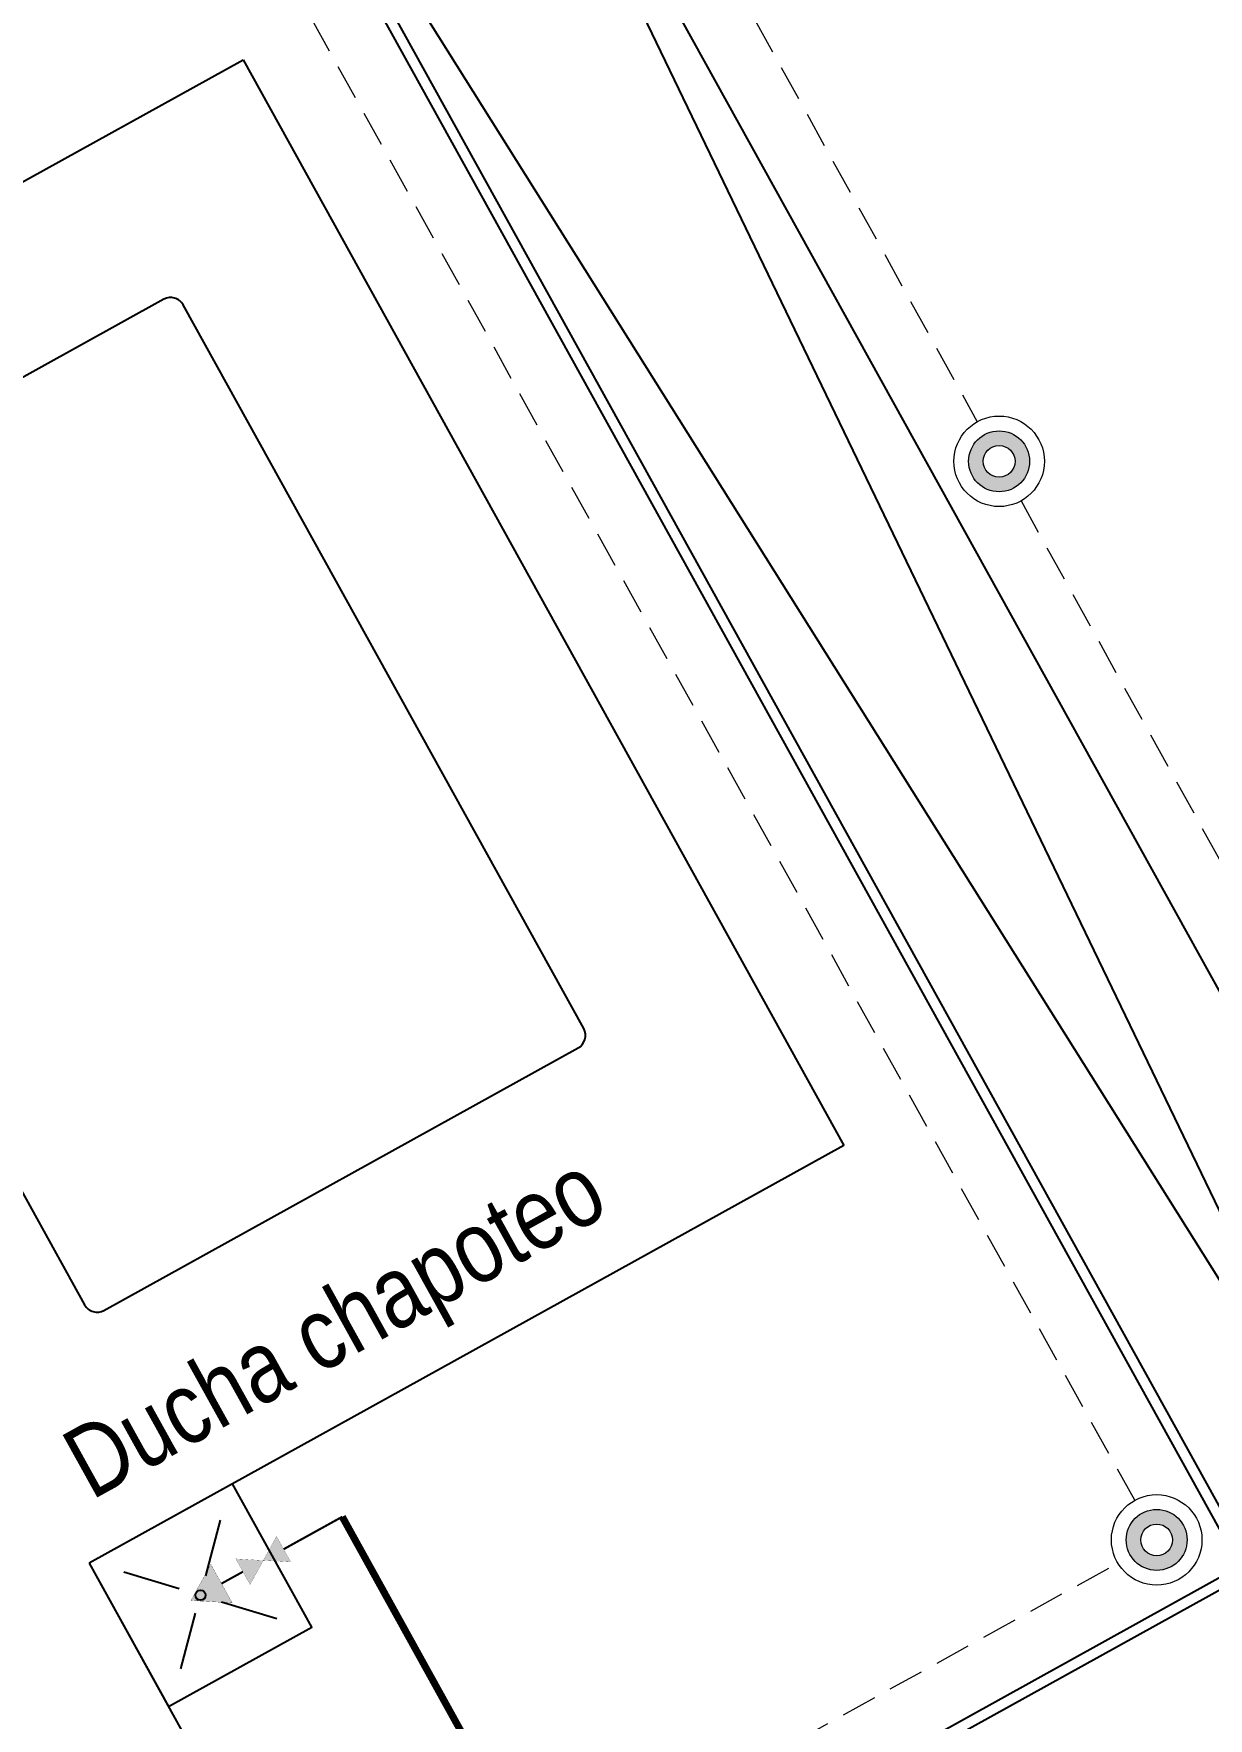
# Model space of a CAD drawing. Header units: millimetres. Extents: x 441156 to 441876, y 4514765 to 4515211.
# Drawn here: x 441530.34 to 441538.58, y 4514815.75 to 4514827.56 of the extents above; entities that cross this region are included whole.
import ezdxf

# ---------------------------------------------------------------- set-up
doc = ezdxf.new("R2010")
doc.units = ezdxf.units.MM
for name, pattern in [('CONTINUA', [0]), ('DASHED', [0.75, 0.5, -0.25]), ('HIDDEN', [0.375, 0.25, -0.125])]:
    doc.linetypes.add(name, pattern=pattern)
for name, color, linetype in [('01_piscinas', 254, 'Continuous'), ('INGIN ELECTRICIDAD ALUMBRADO', 120, 'HIDDEN'), ('INGIN FONTANERIA AGUA FRIA', 150, 'Continuous')]:
    doc.layers.add(name, color=color, linetype=linetype)
doc.layers.add('G-ANNO-TEXT', color=7, linetype='Continuous', lineweight=9)
doc.styles.add('Arial Narrow', font='ARIALN.TTF', dxfattribs={"height": 0.25})

msp = doc.modelspace()

# ---------------------------------------------------------------- hatches: boundary and pattern name
at = {"layer": 'INGIN ELECTRICIDAD ALUMBRADO', "linetype": 'CONTINUA', "lineweight": 13}
h = msp.add_hatch(color=86, dxfattribs=at)
h.dxf.hatch_style = 1
edge = h.paths.add_edge_path()
edge.add_arc((441537.11305945, 4514824.56584257), 0.11124836, 0, 360)
edge = h.paths.add_edge_path()
edge.add_arc((441537.11305945, 4514824.56584257), 0.21369962, 0, 180)
edge.add_arc((441537.11305945, 4514824.56584257), 0.21369962, 180, 360)
h = msp.add_hatch(color=86, dxfattribs=at)
h.dxf.hatch_style = 1
edge = h.paths.add_edge_path()
edge.add_arc((441538.21765405, 4514817.00291386), 0.11124836, 0.000000097, 360.000000097)
edge = h.paths.add_edge_path()
edge.add_arc((441538.21765405, 4514817.00291386), 0.21369962, 0.000000097, 180.000000097)
edge.add_arc((441538.21765405, 4514817.00291386), 0.21369962, 180.000000097, 360.000000097)
at = {"layer": 'INGIN FONTANERIA AGUA FRIA'}
h = msp.add_hatch(color=256, dxfattribs=at)
h.dxf.hatch_style = 1
h.paths.add_polyline_path([(441532.04658031, 4514817.0279229), (441532.14641155, 4514816.84754225), (441531.95386833, 4514816.85848505)])
h = msp.add_hatch(color=256, dxfattribs=at)
h.dxf.hatch_style = 1
h.paths.add_polyline_path([(441531.58571238, 4514816.83176464), (441531.73545923, 4514816.56119367), (441531.4466444, 4514816.57760787)])
h = msp.add_hatch(color=256, dxfattribs=at)
h.dxf.hatch_style = 1
h.paths.add_polyline_path([(441531.76106191, 4514816.86990342), (441531.86089314, 4514816.68952277), (441531.95386833, 4514816.85848505)])

# ---------------------------------------------------------------- linework, layer by layer
at = {"layer": '01_piscinas'}
for p, q in [((441532.94987302, 4514831.15983481, -0.00005505), (441540.43476265, 4514817.63571873, 0.00000131)), ((441539.66919093, 4514817.2120149, 0.00000131), (441532.94987302, 4514831.15983481, 0.00000131)), ((441531.19520752, 4514830.56141513, -0.00005623), (441538.8016813, 4514816.81761403, 0.00000104)), ((441531.23183397, 4514830.65012054, -0.00005645), (441538.90361921, 4514816.78831106, 0.00000131)), ((441531.23183397, 4514830.65012054, -0.00005645), (441539.66919093, 4514817.2120149, 0.00000131)), ((441526.21273781, 4514824.28211843, -0.0000436), (441531.81234812, 4514827.38120934, -0.0000436)), ((441531.81234812, 4514827.38120934, -0.0000436), (441536.02517481, 4514819.76923908, -0.0000436)), ((441531.25591115, 4514825.70172662, -0.0000436), (441527.93114253, 4514823.86164139, -0.0000436)), ((441534.20037948, 4514820.58800916, -0.0000436), (441531.39182835, 4514825.662656, -0.0000436)), ((441527.89207191, 4514823.72572418, -0.0000436), (441530.70062304, 4514818.65107735, -0.0000436)), ((441530.83654025, 4514818.61200673, -0.0000436), (441534.16130887, 4514820.45209195, -0.0000436)), ((441536.02517481, 4514819.76923908, -0.0000436), (441530.73179319, 4514816.83962971, -0.0000436)), ((441531.54962525, 4514816.75009286, -0.00001328), (441531.65441618, 4514817.14006811, -0.00001328)), ((441530.73179319, 4514816.83962971, -0.00001328), (441532.63336056, 4514813.40377172, -0.00001328)), ((441528.12086275, 4514810.82062035, 0.00000131), (441538.90361921, 4514816.78831106, 0.00000131)), ((441530.97668413, 4514816.77939514, -0.00001328), (441531.36301094, 4514816.66102668, -0.00001328)), ((441531.45219278, 4514812.75005721, 0.00000131), (441538.8016813, 4514816.81761403, 0.00000131)), ((441531.37452047, 4514816.09844744, -0.00001328), (441531.4793114, 4514816.48842269, -0.00001328)), ((441531.66119491, 4514816.5696647, -0.00001328), (441532.04752172, 4514816.45129624, -0.00001328))]:
    msp.add_line(p, q, dxfattribs=at)
at = {"layer": '01_piscinas', "elevation": -0.00001328}
msp.add_lwpolyline([(441530.73179319, 4514816.83962971), (441531.2886611, 4514815.83344972), (441532.29484107, 4514816.39031762), (441531.73797317, 4514817.39649761)], close=True, dxfattribs=at)
at = {"layer": '01_piscinas'}
msp.add_circle((441531.51331713, 4514816.61497366, -0.00001328), 0.035, dxfattribs=at)
for centre, start, end in [((441531.30433444, 4514825.6142327, -0.0000436), 28.962229783, 118.962229839), ((441534.11288557, 4514820.53958586, -0.0000436), 298.962229839, 28.962229783), ((441530.78811695, 4514818.69950064, -0.0000436), 208.962229783, 298.962229839)]:
    msp.add_arc(centre, 0.1, start, end, dxfattribs=at)
at = {"layer": 'INGIN ELECTRICIDAD ALUMBRADO', "color": 86, "lineweight": 13}
for points, elevation in [([(441533.76896026, 4514830.60905203), (441536.95943994, 4514824.84345243)], 0.00000131), ([(441538.06356498, 4514817.28026336), (441531.10601454, 4514829.8033652)], -0.00000052), ([(441537.26667897, 4514824.28823272), (441540.45715864, 4514818.52263312)], 0.00000131), ([(441533.06896873, 4514814.14183025), (441537.94509093, 4514816.8405084)], -0.00000052)]:
    msp.add_lwpolyline(points, dxfattribs=dict(at, elevation=elevation))
at = {"layer": 'INGIN ELECTRICIDAD ALUMBRADO', "color": 86, "linetype": 'CONTINUA', "lineweight": 13}
for centre, radius in [((441537.11305945, 4514824.56584257, 0.00000131), 0.31727935), ((441537.11305945, 4514824.56584257, 0.00000131), 0.21369962), ((441537.11305945, 4514824.56584257, 0.00000131), 0.11124836), ((441538.21765405, 4514817.00291386, -0.00000052), 0.31727935), ((441538.21765405, 4514817.00291386, -0.00000052), 0.21369962), ((441538.21765405, 4514817.00291386, -0.00000052), 0.11124836)]:
    msp.add_circle(centre, radius, dxfattribs=at)
at = {"layer": 'INGIN FONTANERIA AGUA FRIA', "linetype": 'DASHED', "lineweight": 5, "ltscale": 0.5, "const_width": 0.05, "elevation": -0.00001328}
msp.add_lwpolyline([(441532.50735512, 4514817.16512161), (441534.50155756, 4514813.56188541)], dxfattribs=at)
at = {"layer": 'INGIN FONTANERIA AGUA FRIA', "ltscale": 0.01, "elevation": -0.00001328}
for points, const_width in [([(441532.09649593, 4514816.93773257), (441532.50735512, 4514817.16512161)], 0.015), ([(441532.04658031, 4514817.0279229), (441532.14641155, 4514816.84754225), (441531.95386833, 4514816.85848505), (441532.04658031, 4514817.0279229)], 0.00098817), ([(441531.58571238, 4514816.83176464), (441531.73545923, 4514816.56119367), (441531.4466444, 4514816.57760787), (441531.58571238, 4514816.83176464)], 0.00148226), ([(441531.76106191, 4514816.86990342), (441531.86089314, 4514816.68952277), (441531.95386833, 4514816.85848505), (441531.76106191, 4514816.86990342)], 0.00098817), ([(441531.81097753, 4514816.77971309), (441531.66058581, 4514816.69647916)], 0.01447873)]:
    msp.add_lwpolyline(points, dxfattribs=dict(at, const_width=const_width))

# ---------------------------------------------------------------- texts
at = {"layer": 'G-ANNO-TEXT', "color": 178, "true_color": 0x000926, "insert": (441530.5060893, 4514817.71495578, 0.00000053), "char_height": 0.5, "width": 4.641770625, "attachment_point": 1, "rotation": 29, "style": 'Arial Narrow'}
msp.add_mtext('Ducha chapoteo', dxfattribs=at)

doc.saveas('drawing.dxf')
